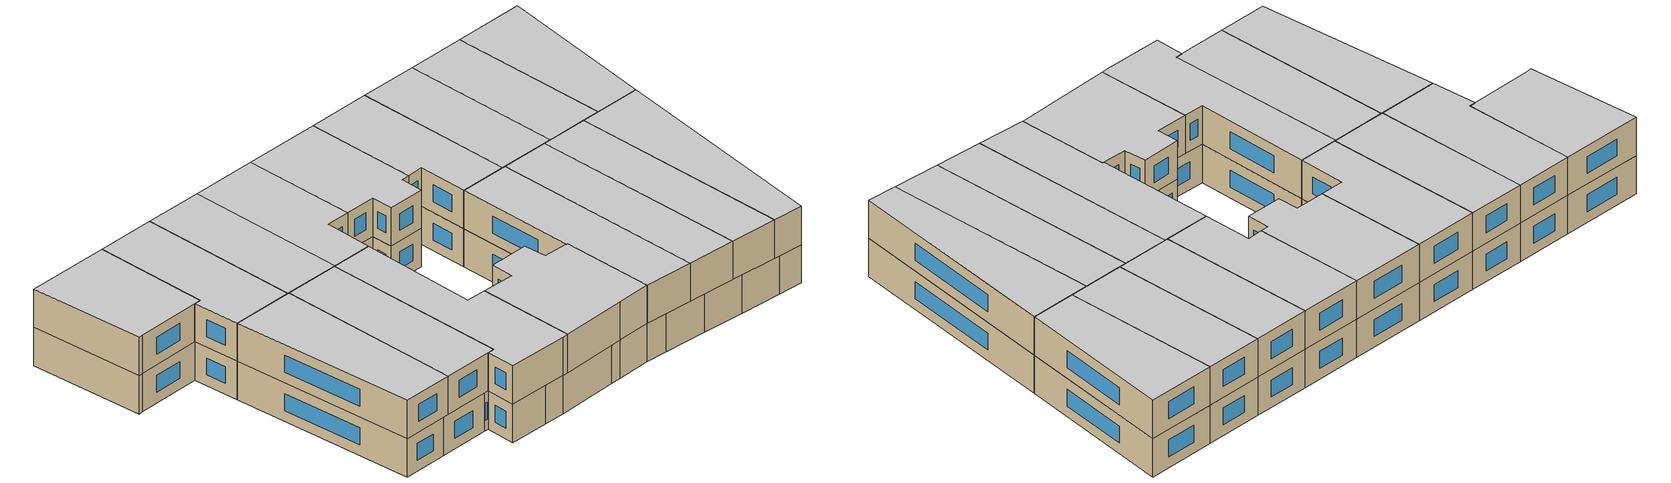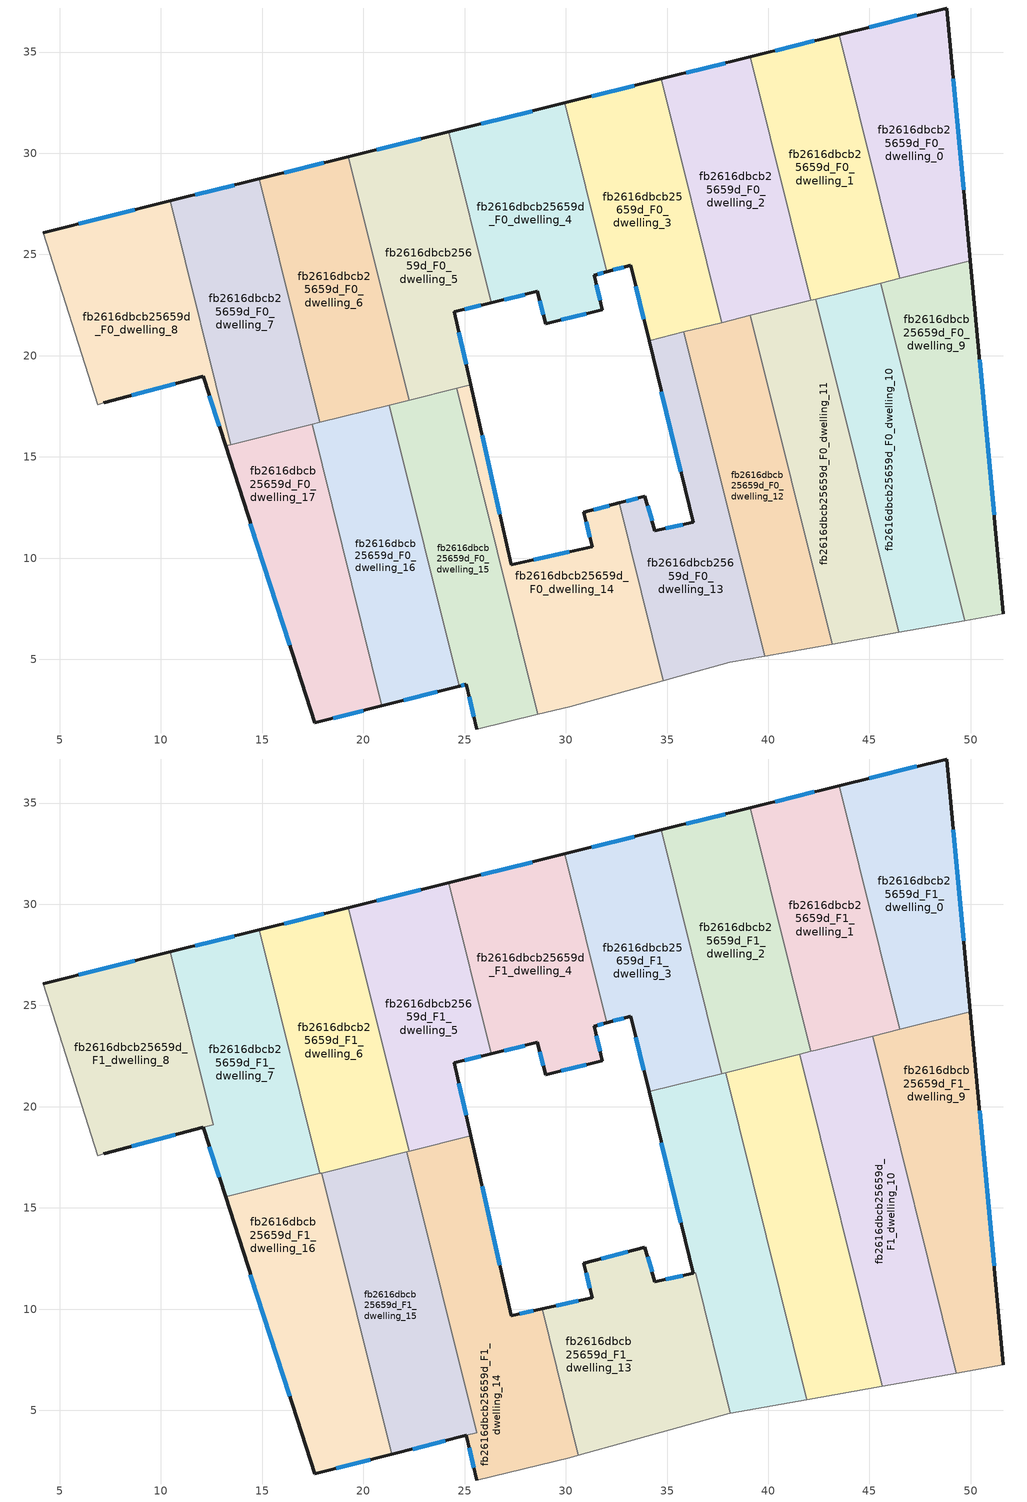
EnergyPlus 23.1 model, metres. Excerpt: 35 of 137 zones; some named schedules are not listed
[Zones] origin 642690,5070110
fb2616dbcb25659d_F0_dwelling_0
 floor ground (EU_floor_Construction): 48.82,37.18 49.98,24.69 46.5,23.82 43.51,35.86 z0
 wall outside (EU_wall_Construction): 49.98,24.69 48.82,37.18 43.51,35.86 z0:3
 wall to fb2616dbcb25659d_F0_dwelling_1 (EU_wall_Construction): 43.51,35.86 46.5,23.82 z0:3
 wall to fb2616dbcb25659d_F0_dwelling_9 (EU_wall_Construction): 46.5,23.82 49.98,24.69 z0:3
 window (EU_Window_Construction): 47.33,36.81 44.99,36.23 / 49.66,28.19 49.14,33.68 z0.84:2.16
fb2616dbcb25659d_F0_dwelling_1
 floor ground (EU_floor_Construction): 43.51,35.86 46.5,23.82 42.36,22.79 42.1,22.73 39.11,34.76 z0
 wall outside (EU_wall_Construction): 43.51,35.86 39.11,34.76 z0:3
 wall to fb2616dbcb25659d_F0_dwelling_2 (EU_wall_Construction): 39.11,34.76 42.1,22.73 z0:3
 wall to fb2616dbcb25659d_F0_dwelling_10 (EU_wall_Construction): 42.36,22.79 45.55,23.59 z0:3
 wall to fb2616dbcb25659d_F0_dwelling_11 (EU_wall_Construction): 42.1,22.73 42.36,22.79 z0:3
 wall to fb2616dbcb25659d_F0_dwelling_9 (EU_wall_Construction): 45.55,23.59 46.5,23.82 z0:3
 window (EU_Window_Construction): 42.27,35.55 40.34,35.07 z0.84:2.16
fb2616dbcb25659d_F0_dwelling_10
 floor ground (EU_floor_Construction): 45.55,23.59 49.69,6.92 46.45,6.34 42.36,22.79 z0
 wall to fb2616dbcb25659d_F0_dwelling_11 (EU_wall_Construction): 42.36,22.79 46.45,6.34 z0:3
 wall to fb2616dbcb25659d_F0_dwelling_9 (EU_wall_Construction): 49.69,6.92 45.55,23.59 z0:3
 wall adiabatic (EU_wall_Construction): 46.45,6.34 49.69,6.92 z0:3
fb2616dbcb25659d_F0_dwelling_11
 floor ground (EU_floor_Construction): 42.36,22.79 46.45,6.34 43.15,5.75 39.12,21.99 z0
 wall to fb2616dbcb25659d_F0_dwelling_12 (EU_wall_Construction): 39.12,21.99 43.15,5.75 z0:3
 wall adiabatic (EU_wall_Construction): 43.15,5.75 46.45,6.34 z0:3
 wall to fb2616dbcb25659d_F0_dwelling_2 (EU_wall_Construction): 42.1,22.73 39.12,21.99 z0:3
 ceiling adiabatic (EU_roof_Construction): 46.45,6.34 42.36,22.79 39.12,21.99 43.15,5.75 z3
fb2616dbcb25659d_F0_dwelling_12
 floor ground (EU_floor_Construction): 39.12,21.99 43.15,5.75 39.82,5.16 35.84,21.17 z0
 wall to fb2616dbcb25659d_F0_dwelling_13 (EU_wall_Construction): 35.84,21.17 39.82,5.16 z0:3
 wall adiabatic (EU_wall_Construction): 39.82,5.16 43.15,5.75 z0:3
 wall to fb2616dbcb25659d_F0_dwelling_3 (EU_wall_Construction): 37.7,21.64 35.84,21.17 z0:3
 wall to fb2616dbcb25659d_F0_dwelling_2 (EU_wall_Construction): 39.12,21.99 37.7,21.64 z0:3
fb2616dbcb25659d_F0_dwelling_13
 floor ground (EU_floor_Construction): 35.84,21.17 39.82,5.16 38.1,4.86 35.6,4.16 34.81,3.94 32.63,12.73 33.9,13.06 34.4,11.36 36.3,11.76 34.11,20.74 z0
 wall outside (EU_wall_Construction): 34.11,20.74 36.3,11.76 34.4,11.36 33.9,13.06 32.63,12.73 z0:3
 wall adiabatic (EU_wall_Construction): 34.81,3.94 35.6,4.16 38.1,4.86 39.82,5.16 z0:3
 wall to fb2616dbcb25659d_F0_dwelling_14 (EU_wall_Construction): 32.63,12.73 34.81,3.94 z0:3
 wall to fb2616dbcb25659d_F0_dwelling_3 (EU_wall_Construction): 35.84,21.17 34.11,20.74 z0:3
 window (EU_Window_Construction): 34.73,18.23 35.69,14.28 / 33.54,12.97 32.98,12.82 / 34.26,11.84 34.04,12.59 / 35.77,11.65 34.93,11.48 z0.84:2.16
fb2616dbcb25659d_F0_dwelling_14
 floor ground (EU_floor_Construction): 32.63,12.73 34.81,3.94 30.19,2.66 28.61,2.28 24.61,18.38 25.31,18.55 27.29,9.67 31.3,10.56 30.9,12.26 z0
 wall outside (EU_wall_Construction): 32.63,12.73 30.9,12.26 31.3,10.56 27.29,9.67 25.31,18.55 z0:3
 wall adiabatic (EU_wall_Construction): 28.61,2.28 30.19,2.66 34.81,3.94 z0:3
 wall to fb2616dbcb25659d_F0_dwelling_15 (EU_wall_Construction): 24.61,18.38 28.61,2.28 z0:3
 wall to fb2616dbcb25659d_F0_dwelling_5 (EU_wall_Construction): 25.31,18.55 24.61,18.38 z0:3
 window (EU_Window_Construction): 31.01,11.79 31.18,11.04 / 32.14,12.6 31.38,12.39 / 26.74,12.16 25.86,16.06 / 30.18,10.31 28.42,9.92 z0.84:2.16
fb2616dbcb25659d_F0_dwelling_15
 floor ground (EU_floor_Construction): 24.61,18.38 28.61,2.28 25.59,1.56 25.09,3.76 24.72,3.67 21.27,17.55 z0
 wall outside (EU_wall_Construction): 24.72,3.67 25.09,3.76 25.59,1.56 z0:3
 wall to fb2616dbcb25659d_F0_dwelling_16 (EU_wall_Construction): 21.27,17.55 24.72,3.67 z0:3
 wall adiabatic (EU_wall_Construction): 25.59,1.56 28.61,2.28 z0:3
 wall to fb2616dbcb25659d_F0_dwelling_6 (EU_wall_Construction): 22.25,17.8 21.27,17.55 z0:3
 wall to fb2616dbcb25659d_F0_dwelling_5 (EU_wall_Construction): 24.61,18.38 22.25,17.8 z0:3
 window (EU_Window_Construction): 25.23,3.14 25.45,2.18 / 24.83,3.69 24.99,3.73 z0.84:2.16
fb2616dbcb25659d_F0_dwelling_16
 floor ground (EU_floor_Construction): 21.27,17.55 24.72,3.67 20.92,2.71 17.46,16.61 z0
 wall outside (EU_wall_Construction): 20.92,2.71 24.72,3.67 z0:3
 wall to fb2616dbcb25659d_F0_dwelling_17 (EU_wall_Construction): 17.46,16.61 20.92,2.71 z0:3
 wall to fb2616dbcb25659d_F0_dwelling_7 (EU_wall_Construction): 17.85,16.7 17.46,16.61 z0:3
 wall to fb2616dbcb25659d_F0_dwelling_6 (EU_wall_Construction): 21.27,17.55 17.85,16.7 z0:3
 window (EU_Window_Construction): 21.98,2.97 23.66,3.4 z0.84:2.16
fb2616dbcb25659d_F0_dwelling_17
 floor ground (EU_floor_Construction): 17.46,16.61 20.92,2.71 17.58,1.86 13.19,15.54 z0
 wall outside (EU_wall_Construction): 13.19,15.54 17.58,1.86 20.92,2.71 z0:3
 wall to fb2616dbcb25659d_F0_dwelling_8 (EU_wall_Construction): 13.46,15.61 13.19,15.54 z0:3
 wall to fb2616dbcb25659d_F0_dwelling_7 (EU_wall_Construction): 17.46,16.61 13.46,15.61 z0:3
 window (EU_Window_Construction): 18.52,2.1 19.98,2.47 / 14.42,11.71 16.35,5.7 z0.84:2.16
fb2616dbcb25659d_F0_dwelling_2
 floor ground (EU_floor_Construction): 39.11,34.76 42.1,22.73 37.7,21.64 34.71,33.67 z0
 wall outside (EU_wall_Construction): 39.11,34.76 34.71,33.67 z0:3
 wall to fb2616dbcb25659d_F0_dwelling_3 (EU_wall_Construction): 34.71,33.67 37.7,21.64 z0:3
 window (EU_Window_Construction): 37.88,34.46 35.94,33.98 z0.84:2.16
fb2616dbcb25659d_F0_dwelling_3
 floor ground (EU_floor_Construction): 34.71,33.67 37.7,21.64 34.11,20.74 33.2,24.47 32.02,24.15 29.95,32.49 z0
 wall outside (EU_wall_Construction): 32.02,24.15 33.2,24.47 34.11,20.74 / 34.71,33.67 29.95,32.49 z0:3
 wall to fb2616dbcb25659d_F0_dwelling_4 (EU_wall_Construction): 29.95,32.49 32.02,24.15 z0:3
 window (EU_Window_Construction): 33.46,23.43 33.86,21.79 / 32.35,24.24 32.87,24.38 / 33.38,33.34 31.28,32.82 z0.84:2.16
fb2616dbcb25659d_F0_dwelling_4
 floor ground (EU_floor_Construction): 29.95,32.49 32.02,24.15 31.4,23.97 31.8,22.27 29,21.57 28.6,23.17 26.31,22.62 24.21,31.06 z0
 wall outside (EU_wall_Construction): 26.31,22.62 28.6,23.17 29,21.57 31.8,22.27 31.4,23.97 32.02,24.15 / 29.95,32.49 24.21,31.06 z0:3
 wall to fb2616dbcb25659d_F0_dwelling_5 (EU_wall_Construction): 24.21,31.06 26.31,22.62 z0:3
 window (EU_Window_Construction): 31.69,22.75 31.51,23.5 / 29.78,21.77 31.02,22.08 / 28.71,22.73 28.89,22.02 / 26.95,22.77 27.96,23.02 / 28.34,32.09 25.82,31.46 / 31.58,24.02 31.85,24.1 z0.84:2.16
fb2616dbcb25659d_F0_dwelling_5
 floor ground (EU_floor_Construction): 24.21,31.06 26.31,22.62 24.49,22.17 25.31,18.55 22.25,17.8 19.26,29.83 z0
 wall outside (EU_wall_Construction): 25.31,18.55 24.49,22.17 26.31,22.62 / 24.21,31.06 19.26,29.83 z0:3
 wall to fb2616dbcb25659d_F0_dwelling_6 (EU_wall_Construction): 19.26,29.83 22.25,17.8 z0:3
 window (EU_Window_Construction): 25.08,19.57 24.72,21.16 / 22.83,30.72 20.65,30.17 / 25,22.3 25.8,22.49 z0.84:2.16
fb2616dbcb25659d_F0_dwelling_6
 floor ground (EU_floor_Construction): 19.26,29.83 22.25,17.8 17.85,16.7 14.86,28.74 z0
 wall outside (EU_wall_Construction): 19.26,29.83 14.86,28.74 z0:3
 wall to fb2616dbcb25659d_F0_dwelling_7 (EU_wall_Construction): 14.86,28.74 17.85,16.7 z0:3
 window (EU_Window_Construction): 18.03,29.52 16.1,29.04 z0.84:2.16
fb2616dbcb25659d_F0_dwelling_7
 floor ground (EU_floor_Construction): 14.86,28.74 17.85,16.7 13.46,15.61 10.46,27.64 z0
 wall outside (EU_wall_Construction): 14.86,28.74 10.46,27.64 z0:3
 wall to fb2616dbcb25659d_F0_dwelling_8 (EU_wall_Construction): 10.46,27.64 13.46,15.61 z0:3
 window (EU_Window_Construction): 13.63,28.43 11.7,27.95 z0.84:2.16
fb2616dbcb25659d_F0_dwelling_8
 floor ground (EU_floor_Construction): 10.46,27.64 13.46,15.61 13.19,15.54 12.09,18.97 7.18,17.67 6.88,17.58 4.18,26.08 z0
 wall outside (EU_wall_Construction): 10.46,27.64 4.18,26.08 / 7.18,17.67 12.09,18.97 13.19,15.54 z0:3
 wall adiabatic (EU_wall_Construction): 4.18,26.08 6.88,17.58 7.18,17.67 z0:3
 window (EU_Window_Construction): 8.7,27.21 5.94,26.52 / 12.4,18.01 12.88,16.5 / 8.56,18.04 10.71,18.61 z0.84:2.16
fb2616dbcb25659d_F0_dwelling_9
 floor ground (EU_floor_Construction): 49.98,24.69 51.61,7.25 49.69,6.92 45.55,23.59 z0
 wall outside (EU_wall_Construction): 51.61,7.25 49.98,24.69 z0:3
 wall adiabatic (EU_wall_Construction): 49.69,6.92 51.61,7.25 z0:3
 window (EU_Window_Construction): 51.15,12.14 50.44,19.8 z0.84:2.16
fb2616dbcb25659d_F1_dwelling_0
 floor to fb2616dbcb25659d_F0_dwelling_0 (EU_floor_Construction): 48.82,37.18 49.98,24.69 46.5,23.82 43.51,35.86 z3
 wall outside (EU_wall_Construction): 49.98,24.69 48.82,37.18 43.51,35.86 z3:6
 wall to fb2616dbcb25659d_F1_dwelling_1 (EU_wall_Construction): 43.51,35.86 46.5,23.82 z3:6
 wall to fb2616dbcb25659d_F1_dwelling_9 (EU_wall_Construction): 46.5,23.82 49.98,24.69 z3:6
 window (EU_Window_Construction): 47.33,36.81 44.99,36.23 / 49.66,28.19 49.14,33.68 z3.84:5.16
 ceiling to fb2616dbcb25659d_F2_dwelling_0 (EU_floor_Construction): 49.98,24.69 48.82,37.18 43.51,35.86 46.5,23.82 z6
fb2616dbcb25659d_F1_dwelling_1
 floor to fb2616dbcb25659d_F0_dwelling_1 (EU_floor_Construction): 43.51,35.86 46.5,23.82 42.1,22.73 39.11,34.76 z3
 wall outside (EU_wall_Construction): 43.51,35.86 39.11,34.76 z3:6
 wall to fb2616dbcb25659d_F1_dwelling_2 (EU_wall_Construction): 39.11,34.76 42.1,22.73 z3:6
 wall to fb2616dbcb25659d_F1_dwelling_10 (EU_wall_Construction): 42.1,22.73 42.36,22.79 45.15,23.49 z3:6
 wall to fb2616dbcb25659d_F1_dwelling_9 (EU_wall_Construction): 45.15,23.49 46.5,23.82 z3:6
 window (EU_Window_Construction): 42.27,35.55 40.34,35.07 z3.84:5.16
 ceiling to fb2616dbcb25659d_F2_dwelling_1 (EU_floor_Construction): 46.5,23.82 43.51,35.86 39.11,34.76 42.1,22.73 z6
fb2616dbcb25659d_F1_dwelling_10
 floor to fb2616dbcb25659d_F0_dwelling_10 (EU_floor_Construction): 45.15,23.49 49.29,6.84 46.45,6.34 42.36,22.79 z3
 floor adiabatic (EU_floor_Construction): 42.36,22.79 46.45,6.34 45.63,6.19 41.55,22.59 z3
 wall to fb2616dbcb25659d_F1_dwelling_11 (EU_wall_Construction): 41.55,22.59 45.63,6.19 z3:6
 wall to fb2616dbcb25659d_F1_dwelling_9 (EU_wall_Construction): 49.29,6.84 45.15,23.49 z3:6
 wall adiabatic (EU_wall_Construction): 45.63,6.19 49.29,6.84 z3:6
 wall to fb2616dbcb25659d_F1_dwelling_2 (EU_wall_Construction): 42.1,22.73 41.55,22.59 z3:6
 ceiling to fb2616dbcb25659d_F2_dwelling_10 (EU_floor_Construction): 49.29,6.84 45.15,23.49 41.55,22.59 45.63,6.19 z6
fb2616dbcb25659d_F1_dwelling_11
 floor adiabatic (EU_floor_Construction): 41.55,22.59 45.63,6.19 43.15,5.75 39.12,21.99 z3
 floor to fb2616dbcb25659d_F0_dwelling_12 (EU_floor_Construction): 39.12,21.99 43.15,5.75 41.91,5.53 37.89,21.68 z3
 wall to fb2616dbcb25659d_F1_dwelling_12 (EU_wall_Construction): 37.89,21.68 41.91,5.53 z3:6
 wall adiabatic (EU_wall_Construction): 41.91,5.53 45.63,6.19 z3:6
 wall to fb2616dbcb25659d_F1_dwelling_2 (EU_wall_Construction): 41.55,22.59 37.89,21.68 z3:6
 ceiling to fb2616dbcb25659d_F2_dwelling_11 (EU_floor_Construction): 45.63,6.19 41.55,22.59 37.89,21.68 41.91,5.53 z6
fb2616dbcb25659d_F1_dwelling_12
 floor to fb2616dbcb25659d_F0_dwelling_12 (EU_floor_Construction): 37.89,21.68 41.91,5.53 39.82,5.16 35.84,21.17 z3
 floor to fb2616dbcb25659d_F0_dwelling_13 (EU_floor_Construction): 35.84,21.17 39.82,5.16 38.13,4.86 36.41,11.79 36.3,11.76 34.11,20.74 z3
 wall outside (EU_wall_Construction): 34.11,20.74 36.3,11.76 z3:6
 wall to fb2616dbcb25659d_F1_dwelling_13 (EU_wall_Construction): 36.3,11.76 36.41,11.79 / 36.41,11.78 38.13,4.86 z3:6
 wall adiabatic (EU_wall_Construction): 38.13,4.86 41.91,5.53 z3:6
 wall to fb2616dbcb25659d_F1_dwelling_3 (EU_wall_Construction): 37.7,21.64 34.18,20.76 34.11,20.74 z3:6
 wall to fb2616dbcb25659d_F1_dwelling_2 (EU_wall_Construction): 37.89,21.68 37.7,21.64 z3:6
 window (EU_Window_Construction): 34.73,18.23 35.69,14.28 z3.84:5.16
 ceiling to fb2616dbcb25659d_F2_dwelling_12 (EU_floor_Construction): 41.91,5.53 37.89,21.68 34.18,20.76 34.11,20.74 36.3,11.76 36.41,11.79 38.13,4.86 z6
fb2616dbcb25659d_F1_dwelling_13
 floor to fb2616dbcb25659d_F0_dwelling_13 (EU_floor_Construction): 36.41,11.79 38.13,4.86 38.1,4.86 35.6,4.16 34.81,3.94 32.63,12.73 33.9,13.06 34.4,11.36 36.3,11.76 z3
 floor to fb2616dbcb25659d_F0_dwelling_14 (EU_floor_Construction): 32.63,12.73 34.81,3.94 30.62,2.78 28.83,10.01 31.3,10.56 30.9,12.26 z3
 wall outside (EU_wall_Construction): 36.3,11.76 34.4,11.36 33.9,13.06 30.9,12.26 31.3,10.56 28.83,10.01 z3:6
 wall adiabatic (EU_wall_Construction): 30.62,2.78 35.6,4.16 38.1,4.86 38.13,4.86 z3:6
 wall to fb2616dbcb25659d_F1_dwelling_14 (EU_wall_Construction): 28.83,10.01 30.62,2.78 z3:6
 window (EU_Window_Construction): 30.6,10.41 29.52,10.16 / 31.01,11.79 31.18,11.04 / 33.06,12.84 31.74,12.49 / 34.26,11.84 34.04,12.59 / 35.76,11.65 34.93,11.47 z3.84:5.16
 ceiling to fb2616dbcb25659d_F2_dwelling_13 (EU_floor_Construction): 38.1,4.86 38.13,4.86 36.41,11.78 36.3,11.76 34.4,11.36 33.9,13.06 30.9,12.26 31.3,10.56 28.83,10.01 30.62,2.78 35.6,4.16 z6
fb2616dbcb25659d_F1_dwelling_14
 floor to fb2616dbcb25659d_F0_dwelling_14 (EU_floor_Construction): 25.31,18.55 27.29,9.67 28.83,10.01 30.62,2.78 30.19,2.66 28.61,2.28 24.61,18.38 z3
 floor to fb2616dbcb25659d_F0_dwelling_15 (EU_floor_Construction): 24.61,18.38 28.61,2.28 25.59,1.56 25.09,3.76 25.59,3.89 22.14,17.77 z3
 wall outside (EU_wall_Construction): 28.83,10.01 27.29,9.67 25.31,18.55 / 25.09,3.76 25.59,1.56 z3:6
 wall adiabatic (EU_wall_Construction): 25.59,1.56 30.19,2.66 30.62,2.78 z3:6
 wall to fb2616dbcb25659d_F1_dwelling_15 (EU_wall_Construction): 22.14,17.77 25.59,3.89 25.09,3.76 z3:6
 wall to fb2616dbcb25659d_F1_dwelling_5 (EU_wall_Construction): 25.31,18.55 22.25,17.8 z3:6
 wall to fb2616dbcb25659d_F1_dwelling_6 (EU_wall_Construction): 22.25,17.8 22.14,17.77 z3:6
 window (EU_Window_Construction): 26.74,12.16 25.86,16.06 / 28.4,9.91 27.72,9.76 / 25.23,3.14 25.45,2.18 z3.84:5.16
 ceiling to fb2616dbcb25659d_F2_dwelling_14 (EU_floor_Construction): 30.19,2.66 30.62,2.78 28.83,10.01 27.29,9.67 25.31,18.55 22.14,17.77 25.59,3.89 25.09,3.76 25.59,1.56 z6
fb2616dbcb25659d_F1_dwelling_15
 floor to fb2616dbcb25659d_F0_dwelling_15 (EU_floor_Construction): 22.14,17.77 25.59,3.89 25.09,3.76 24.72,3.67 21.27,17.55 z3
 floor to fb2616dbcb25659d_F0_dwelling_16 (EU_floor_Construction): 21.27,17.55 24.72,3.67 21.39,2.83 17.94,16.72 z3
 wall outside (EU_wall_Construction): 21.39,2.83 25.09,3.76 z3:6
 wall to fb2616dbcb25659d_F1_dwelling_16 (EU_wall_Construction): 17.94,16.72 21.39,2.83 z3:6
 wall to fb2616dbcb25659d_F1_dwelling_6 (EU_wall_Construction): 22.14,17.77 17.94,16.72 z3:6
 window (EU_Window_Construction): 22.43,3.09 24.05,3.5 z3.84:5.16
 ceiling to fb2616dbcb25659d_F2_dwelling_15 (EU_floor_Construction): 25.09,3.76 25.59,3.89 22.14,17.77 17.94,16.72 21.39,2.83 z6
fb2616dbcb25659d_F1_dwelling_16
 floor to fb2616dbcb25659d_F0_dwelling_16 (EU_floor_Construction): 17.94,16.72 21.39,2.83 20.92,2.71 17.46,16.61 z3
 floor to fb2616dbcb25659d_F0_dwelling_17 (EU_floor_Construction): 17.46,16.61 20.92,2.71 17.58,1.86 13.19,15.54 z3
 wall outside (EU_wall_Construction): 13.19,15.54 17.58,1.86 21.39,2.83 z3:6
 wall to fb2616dbcb25659d_F1_dwelling_7 (EU_wall_Construction): 17.85,16.7 13.19,15.54 z3:6
 wall to fb2616dbcb25659d_F1_dwelling_6 (EU_wall_Construction): 17.94,16.72 17.85,16.7 z3:6
 window (EU_Window_Construction): 18.65,2.13 20.33,2.56 / 14.42,11.71 16.35,5.7 z3.84:5.16
 ceiling to fb2616dbcb25659d_F2_dwelling_16 (EU_floor_Construction): 21.39,2.83 17.94,16.72 13.19,15.54 17.58,1.86 z6
fb2616dbcb25659d_F1_dwelling_2
 floor to fb2616dbcb25659d_F0_dwelling_2 (EU_floor_Construction): 39.11,34.76 42.1,22.73 37.7,21.64 34.71,33.67 z3
 wall outside (EU_wall_Construction): 39.11,34.76 34.71,33.67 z3:6
 wall to fb2616dbcb25659d_F1_dwelling_3 (EU_wall_Construction): 34.71,33.67 37.7,21.64 z3:6
 window (EU_Window_Construction): 37.88,34.46 35.94,33.98 z3.84:5.16
 ceiling to fb2616dbcb25659d_F2_dwelling_2 (EU_floor_Construction): 42.1,22.73 39.11,34.76 34.71,33.67 37.7,21.64 z6
fb2616dbcb25659d_F1_dwelling_3
 floor to fb2616dbcb25659d_F0_dwelling_3 (EU_floor_Construction): 34.71,33.67 37.7,21.64 34.11,20.74 33.2,24.47 32.02,24.15 29.95,32.49 z3
 wall outside (EU_wall_Construction): 32.02,24.15 33.2,24.47 34.11,20.74 / 34.71,33.67 29.95,32.49 z3:6
 wall to fb2616dbcb25659d_F1_dwelling_4 (EU_wall_Construction): 29.95,32.49 32.02,24.15 z3:6
 window (EU_Window_Construction): 33.46,23.43 33.86,21.79 / 32.35,24.24 32.87,24.38 / 33.38,33.34 31.28,32.82 z3.84:5.16
 ceiling to fb2616dbcb25659d_F2_dwelling_3 (EU_floor_Construction): 37.7,21.64 34.71,33.67 29.95,32.49 32.02,24.15 33.2,24.47 34.11,20.74 z6
fb2616dbcb25659d_F1_dwelling_4
 floor to fb2616dbcb25659d_F0_dwelling_4 (EU_floor_Construction): 29.95,32.49 32.02,24.15 31.4,23.97 31.8,22.27 29,21.57 28.6,23.17 26.31,22.62 24.21,31.06 z3
 wall outside (EU_wall_Construction): 26.31,22.62 28.6,23.17 29,21.57 31.8,22.27 31.4,23.97 32.02,24.15 / 29.95,32.49 24.21,31.06 z3:6
 wall to fb2616dbcb25659d_F1_dwelling_5 (EU_wall_Construction): 24.21,31.06 26.31,22.62 z3:6
 window (EU_Window_Construction): 31.69,22.75 31.51,23.5 / 29.78,21.77 31.02,22.08 / 28.71,22.73 28.89,22.02 / 26.95,22.77 27.96,23.02 / 28.34,32.09 25.82,31.46 / 31.58,24.02 31.85,24.1 z3.84:5.16
 ceiling to fb2616dbcb25659d_F2_dwelling_4 (EU_floor_Construction): 31.8,22.27 31.4,23.97 32.02,24.15 29.95,32.49 24.21,31.06 26.31,22.62 28.6,23.17 29,21.57 z6
fb2616dbcb25659d_F1_dwelling_5
 floor to fb2616dbcb25659d_F0_dwelling_5 (EU_floor_Construction): 24.21,31.06 26.31,22.62 24.49,22.17 25.31,18.55 22.25,17.8 19.26,29.83 z3
 wall outside (EU_wall_Construction): 25.31,18.55 24.49,22.17 26.31,22.62 / 24.21,31.06 19.26,29.83 z3:6
 wall to fb2616dbcb25659d_F1_dwelling_6 (EU_wall_Construction): 19.26,29.83 22.25,17.8 z3:6
 window (EU_Window_Construction): 25.08,19.57 24.72,21.16 / 22.83,30.72 20.65,30.17 / 25,22.3 25.8,22.49 z3.84:5.16
 ceiling to fb2616dbcb25659d_F2_dwelling_5 (EU_floor_Construction): 25.31,18.55 24.49,22.17 26.31,22.62 24.21,31.06 19.26,29.83 22.25,17.8 z6
fb2616dbcb25659d_F1_dwelling_6
 floor to fb2616dbcb25659d_F0_dwelling_6 (EU_floor_Construction): 19.26,29.83 22.25,17.8 17.85,16.7 14.86,28.74 z3
 wall outside (EU_wall_Construction): 19.26,29.83 14.86,28.74 z3:6
 wall to fb2616dbcb25659d_F1_dwelling_7 (EU_wall_Construction): 14.86,28.74 17.85,16.7 z3:6
 window (EU_Window_Construction): 18.03,29.52 16.1,29.04 z3.84:5.16
 ceiling to fb2616dbcb25659d_F2_dwelling_6 (EU_floor_Construction): 22.25,17.8 19.26,29.83 14.86,28.74 17.85,16.7 z6
fb2616dbcb25659d_F1_dwelling_7
 floor to fb2616dbcb25659d_F0_dwelling_7 (EU_floor_Construction): 14.86,28.74 17.85,16.7 13.46,15.61 10.46,27.64 z3
 floor to fb2616dbcb25659d_F0_dwelling_8 (EU_floor_Construction): 12.59,19.11 13.46,15.61 13.19,15.54 12.09,18.97 z3
 wall outside (EU_wall_Construction): 14.86,28.74 10.46,27.64 / 12.09,18.97 13.19,15.54 z3:6
 wall to fb2616dbcb25659d_F1_dwelling_8 (EU_wall_Construction): 10.46,27.64 12.59,19.11 12.09,18.97 z3:6
 window (EU_Window_Construction): 13.63,28.43 11.7,27.95 / 12.4,18.01 12.88,16.5 z3.84:5.16
 ceiling to fb2616dbcb25659d_F2_dwelling_7 (EU_floor_Construction): 17.85,16.7 14.86,28.74 10.46,27.64 12.59,19.11 12.09,18.97 13.19,15.54 z6
fb2616dbcb25659d_F1_dwelling_8
 floor to fb2616dbcb25659d_F0_dwelling_8 (EU_floor_Construction): 10.46,27.64 12.59,19.11 12.08,18.97 7.18,17.67 6.88,17.58 4.18,26.08 z3
 wall outside (EU_wall_Construction): 7.18,17.67 12.08,18.97 / 10.46,27.64 4.18,26.08 z3:6
 wall adiabatic (EU_wall_Construction): 4.18,26.08 6.88,17.58 7.18,17.67 z3:6
 window (EU_Window_Construction): 8.55,18.04 10.71,18.61 / 8.7,27.21 5.94,26.52 z3.84:5.16
 ceiling to fb2616dbcb25659d_F2_dwelling_8 (EU_floor_Construction): 12.08,18.97 12.59,19.11 10.46,27.64 4.18,26.08 6.88,17.58 7.18,17.67 z6
fb2616dbcb25659d_F1_dwelling_9
 floor to fb2616dbcb25659d_F0_dwelling_9 (EU_floor_Construction): 49.98,24.69 51.61,7.25 49.69,6.92 45.55,23.59 z3
 floor to fb2616dbcb25659d_F0_dwelling_10 (EU_floor_Construction): 45.55,23.59 49.69,6.92 49.29,6.84 45.15,23.49 z3
 wall outside (EU_wall_Construction): 51.61,7.25 49.98,24.69 z3:6
 wall adiabatic (EU_wall_Construction): 49.29,6.84 51.61,7.25 z3:6
 window (EU_Window_Construction): 51.15,12.14 50.44,19.8 z3.84:5.16
 ceiling to fb2616dbcb25659d_F2_dwelling_9 (EU_floor_Construction): 51.61,7.25 49.98,24.69 45.15,23.49 49.29,6.84 z6
[Building]
EU S2 Campaign: North Axis=0; Terrain=City; Solar Distribution=FullExterior
[Site:Location]
Lyon-Bron: Latitude=45.75; Longitude=5; Time Zone=1; Elevation=198
[SizingPeriod:WeatherFileDays]
AnnualSizingPeriod: Begin Month=1; Begin Day of Month=1; End Month=12; End Day of Month=31; Day of Week for Start Day=Monday; Use Weather File Daylight Saving Period=No; Use Weather File Rain and Snow Indicators=No
[MATERIAL]
EU_InternalMass_Material: Roughness=MediumRough; Thickness=0.1; Conductivity=1; Density=1800; Specific Heat=900; Thermal Absorptance=0.9; Solar Absorptance=0.7; Visible Absorptance=0.7
[MATERIAL:NOMASS] Roughness=MediumRough; Thermal Absorptance=0.9; Solar Absorptance=0.7; Visible Absorptance=0.7
Name | Thermal Resistance
EU_wall_NoMass | 0.776494
EU_roof_NoMass | 0.486893
EU_floor_NoMass | 0.421597
[WINDOWMATERIAL:SIMPLEGLAZINGSYSTEM]
EU_Window_SimpleGlazing: UFactor=4.24961; Solar Heat Gain Coefficient=0.83; Visible Transmittance=0.83
[CONSTRUCTION]
EU_wall_Construction: EU_wall_NoMass
EU_roof_Construction: EU_roof_NoMass
EU_floor_Construction: EU_floor_NoMass
EU_Window_Construction: EU_Window_SimpleGlazing
EU_InternalMass_Construction: EU_InternalMass_Material
[ZONE] Type=1; Multiplier=1; Ceiling Height=autocalculate; Floor Area=autocalculate; Part of Total Floor Area=Yes
Name | Volume
fb2616dbcb25659d_F0_dwelling_0; fb2616dbcb25659d_F1_dwelling_0 | 168.588
fb2616dbcb25659d_F0_dwelling_1; fb2616dbcb25659d_F0_dwelling_8 | 168.572
fb2616dbcb25659d_F1_dwelling_1; fb2616dbcb25659d_F0_dwelling_6; fb2616dbcb25659d_F1_dwelling_6 | 168.568
fb2616dbcb25659d_F0_dwelling_10 | 168.58
fb2616dbcb25659d_F1_dwelling_10 | 189.658
fb2616dbcb25659d_F0_dwelling_11 | 168.557
fb2616dbcb25659d_F1_dwelling_11 | 189.641
fb2616dbcb25659d_F0_dwelling_12; fb2616dbcb25659d_F0_dwelling_13 | 168.578
fb2616dbcb25659d_F1_dwelling_12 | 192.105
fb2616dbcb25659d_F1_dwelling_13 | 187.192
fb2616dbcb25659d_F0_dwelling_14 | 168.592
fb2616dbcb25659d_F1_dwelling_14 | 193.3125
fb2616dbcb25659d_F0_dwelling_15 | 168.562
fb2616dbcb25659d_F1_dwelling_15 | 185.991
fb2616dbcb25659d_F0_dwelling_16 | 168.565
fb2616dbcb25659d_F1_dwelling_16 | 189.625
fb2616dbcb25659d_F0_dwelling_17 | 168.585
fb2616dbcb25659d_F0_dwelling_2; fb2616dbcb25659d_F1_dwelling_2 | 168.584
fb2616dbcb25659d_F0_dwelling_3; fb2616dbcb25659d_F1_dwelling_3 | 168.589
fb2616dbcb25659d_F0_dwelling_4; fb2616dbcb25659d_F1_dwelling_4 | 168.567
fb2616dbcb25659d_F0_dwelling_5; fb2616dbcb25659d_F1_dwelling_5 | 168.576
fb2616dbcb25659d_F0_dwelling_7 | 168.604
fb2616dbcb25659d_F1_dwelling_7 | 172.893
fb2616dbcb25659d_F1_dwelling_8 | 164.282
fb2616dbcb25659d_F0_dwelling_9 | 168.595
fb2616dbcb25659d_F1_dwelling_9 | 189.647
[INTERNALMASS] Construction=EU_InternalMass_Construction
Name | Zone or ZoneList | Surface Area
fb2616dbcb25659d_F0_dwelling_0_EU_InternalMass | fb2616dbcb25659d_F0_dwelling_0 | 56.1962
fb2616dbcb25659d_F0_dwelling_1_EU_InternalMass | fb2616dbcb25659d_F0_dwelling_1 | 56.1901
fb2616dbcb25659d_F0_dwelling_2_EU_InternalMass | fb2616dbcb25659d_F0_dwelling_2 | 56.1947
fb2616dbcb25659d_F0_dwelling_3_EU_InternalMass | fb2616dbcb25659d_F0_dwelling_3 | 56.1967
fb2616dbcb25659d_F0_dwelling_4_EU_InternalMass | fb2616dbcb25659d_F0_dwelling_4 | 56.1887
fb2616dbcb25659d_F0_dwelling_5_EU_InternalMass | fb2616dbcb25659d_F0_dwelling_5 | 56.1917
fb2616dbcb25659d_F0_dwelling_6_EU_InternalMass | fb2616dbcb25659d_F0_dwelling_6 | 56.1892
fb2616dbcb25659d_F0_dwelling_7_EU_InternalMass | fb2616dbcb25659d_F0_dwelling_7 | 56.2013
fb2616dbcb25659d_F0_dwelling_8_EU_InternalMass | fb2616dbcb25659d_F0_dwelling_8 | 56.191
fb2616dbcb25659d_F0_dwelling_9_EU_InternalMass | fb2616dbcb25659d_F0_dwelling_9 | 56.1983
fb2616dbcb25659d_F0_dwelling_10_EU_InternalMass | fb2616dbcb25659d_F0_dwelling_10 | 56.1935
fb2616dbcb25659d_F0_dwelling_11_EU_InternalMass | fb2616dbcb25659d_F0_dwelling_11 | 56.1861
fb2616dbcb25659d_F0_dwelling_12_EU_InternalMass | fb2616dbcb25659d_F0_dwelling_12 | 56.1924
fb2616dbcb25659d_F0_dwelling_13_EU_InternalMass | fb2616dbcb25659d_F0_dwelling_13 | 56.1928
fb2616dbcb25659d_F0_dwelling_14_EU_InternalMass | fb2616dbcb25659d_F0_dwelling_14 | 56.1969
fb2616dbcb25659d_F0_dwelling_15_EU_InternalMass | fb2616dbcb25659d_F0_dwelling_15 | 56.187
fb2616dbcb25659d_F0_dwelling_16_EU_InternalMass | fb2616dbcb25659d_F0_dwelling_16 | 56.1884
fb2616dbcb25659d_F0_dwelling_17_EU_InternalMass | fb2616dbcb25659d_F0_dwelling_17 | 56.1951
fb2616dbcb25659d_F1_dwelling_0_EU_InternalMass | fb2616dbcb25659d_F1_dwelling_0 | 56.1962
fb2616dbcb25659d_F1_dwelling_1_EU_InternalMass | fb2616dbcb25659d_F1_dwelling_1 | 56.1892
fb2616dbcb25659d_F1_dwelling_2_EU_InternalMass | fb2616dbcb25659d_F1_dwelling_2 | 56.1947
fb2616dbcb25659d_F1_dwelling_3_EU_InternalMass | fb2616dbcb25659d_F1_dwelling_3 | 56.1967
fb2616dbcb25659d_F1_dwelling_4_EU_InternalMass | fb2616dbcb25659d_F1_dwelling_4 | 56.1887
fb2616dbcb25659d_F1_dwelling_5_EU_InternalMass | fb2616dbcb25659d_F1_dwelling_5 | 56.1917
fb2616dbcb25659d_F1_dwelling_6_EU_InternalMass | fb2616dbcb25659d_F1_dwelling_6 | 56.1892
fb2616dbcb25659d_F1_dwelling_7_EU_InternalMass | fb2616dbcb25659d_F1_dwelling_7 | 57.6308
fb2616dbcb25659d_F1_dwelling_8_EU_InternalMass | fb2616dbcb25659d_F1_dwelling_8 | 54.7612
fb2616dbcb25659d_F1_dwelling_9_EU_InternalMass | fb2616dbcb25659d_F1_dwelling_9 | 63.2157
fb2616dbcb25659d_F1_dwelling_10_EU_InternalMass | fb2616dbcb25659d_F1_dwelling_10 | 63.2193
fb2616dbcb25659d_F1_dwelling_11_EU_InternalMass | fb2616dbcb25659d_F1_dwelling_11 | 63.2136
fb2616dbcb25659d_F1_dwelling_12_EU_InternalMass | fb2616dbcb25659d_F1_dwelling_12 | 64.0352
fb2616dbcb25659d_F1_dwelling_13_EU_InternalMass | fb2616dbcb25659d_F1_dwelling_13 | 62.3997
fb2616dbcb25659d_F1_dwelling_14_EU_InternalMass | fb2616dbcb25659d_F1_dwelling_14 | 64.4362
fb2616dbcb25659d_F1_dwelling_15_EU_InternalMass | fb2616dbcb25659d_F1_dwelling_15 | 61.9987
fb2616dbcb25659d_F1_dwelling_16_EU_InternalMass | fb2616dbcb25659d_F1_dwelling_16 | 63.2087
[OTHEREQUIPMENT] Fuel Type=Electricity; Design Level Calculation Method=Watts/Area; Power per Zone Floor Area=1; Fraction Latent=0; Fraction Radiant=0; Fraction Lost=0; Carbon Dioxide Generation Rate=0; EndUse Subcategory=EU_Step8_InternalGains
Name | Zone or ZoneList or Space or SpaceList | Schedule
EU_Step8_InternalGain_fb2616dbcb25659d_F0_dwelling_0_f000 | fb2616dbcb25659d_F0_dwelling_0 | EU_Step8_GainSchedule_fb2616dbcb25659d_F0_dwelling_0_f000
EU_Step8_InternalGain_fb2616dbcb25659d_F0_dwelling_1_f000 | fb2616dbcb25659d_F0_dwelling_1 | EU_Step8_GainSchedule_fb2616dbcb25659d_F0_dwelling_1_f000
EU_Step8_InternalGain_fb2616dbcb25659d_F0_dwelling_2_f000 | fb2616dbcb25659d_F0_dwelling_2 | EU_Step8_GainSchedule_fb2616dbcb25659d_F0_dwelling_2_f000
EU_Step8_InternalGain_fb2616dbcb25659d_F0_dwelling_3_f000 | fb2616dbcb25659d_F0_dwelling_3 | EU_Step8_GainSchedule_fb2616dbcb25659d_F0_dwelling_3_f000
EU_Step8_InternalGain_fb2616dbcb25659d_F0_dwelling_4_f000 | fb2616dbcb25659d_F0_dwelling_4 | EU_Step8_GainSchedule_fb2616dbcb25659d_F0_dwelling_4_f000
EU_Step8_InternalGain_fb2616dbcb25659d_F0_dwelling_5_f000 | fb2616dbcb25659d_F0_dwelling_5 | EU_Step8_GainSchedule_fb2616dbcb25659d_F0_dwelling_5_f000
EU_Step8_InternalGain_fb2616dbcb25659d_F0_dwelling_6_f000 | fb2616dbcb25659d_F0_dwelling_6 | EU_Step8_GainSchedule_fb2616dbcb25659d_F0_dwelling_6_f000
EU_Step8_InternalGain_fb2616dbcb25659d_F0_dwelling_7_f000 | fb2616dbcb25659d_F0_dwelling_7 | EU_Step8_GainSchedule_fb2616dbcb25659d_F0_dwelling_7_f000
EU_Step8_InternalGain_fb2616dbcb25659d_F0_dwelling_8_f000 | fb2616dbcb25659d_F0_dwelling_8 | EU_Step8_GainSchedule_fb2616dbcb25659d_F0_dwelling_8_f000
EU_Step8_InternalGain_fb2616dbcb25659d_F0_dwelling_9_f000 | fb2616dbcb25659d_F0_dwelling_9 | EU_Step8_GainSchedule_fb2616dbcb25659d_F0_dwelling_9_f000
EU_Step8_InternalGain_fb2616dbcb25659d_F0_dwelling_10_f000 | fb2616dbcb25659d_F0_dwelling_10 | EU_Step8_GainSchedule_fb2616dbcb25659d_F0_dwelling_10_f000
EU_Step8_InternalGain_fb2616dbcb25659d_F0_dwelling_11_f000 | fb2616dbcb25659d_F0_dwelling_11 | EU_Step8_GainSchedule_fb2616dbcb25659d_F0_dwelling_11_f000
EU_Step8_InternalGain_fb2616dbcb25659d_F0_dwelling_12_f000 | fb2616dbcb25659d_F0_dwelling_12 | EU_Step8_GainSchedule_fb2616dbcb25659d_F0_dwelling_12_f000
EU_Step8_InternalGain_fb2616dbcb25659d_F0_dwelling_13_f000 | fb2616dbcb25659d_F0_dwelling_13 | EU_Step8_GainSchedule_fb2616dbcb25659d_F0_dwelling_13_f000
EU_Step8_InternalGain_fb2616dbcb25659d_F0_dwelling_14_f000 | fb2616dbcb25659d_F0_dwelling_14 | EU_Step8_GainSchedule_fb2616dbcb25659d_F0_dwelling_14_f000
EU_Step8_InternalGain_fb2616dbcb25659d_F0_dwelling_15_f000 | fb2616dbcb25659d_F0_dwelling_15 | EU_Step8_GainSchedule_fb2616dbcb25659d_F0_dwelling_15_f000
EU_Step8_InternalGain_fb2616dbcb25659d_F0_dwelling_16_f000 | fb2616dbcb25659d_F0_dwelling_16 | EU_Step8_GainSchedule_fb2616dbcb25659d_F0_dwelling_16_f000
EU_Step8_InternalGain_fb2616dbcb25659d_F0_dwelling_17_f000 | fb2616dbcb25659d_F0_dwelling_17 | EU_Step8_GainSchedule_fb2616dbcb25659d_F0_dwelling_17_f000
EU_Step8_InternalGain_fb2616dbcb25659d_F1_dwelling_0_f000 | fb2616dbcb25659d_F1_dwelling_0 | EU_Step8_GainSchedule_fb2616dbcb25659d_F1_dwelling_0_f000
EU_Step8_InternalGain_fb2616dbcb25659d_F1_dwelling_1_f000 | fb2616dbcb25659d_F1_dwelling_1 | EU_Step8_GainSchedule_fb2616dbcb25659d_F1_dwelling_1_f000
EU_Step8_InternalGain_fb2616dbcb25659d_F1_dwelling_2_f000 | fb2616dbcb25659d_F1_dwelling_2 | EU_Step8_GainSchedule_fb2616dbcb25659d_F1_dwelling_2_f000
EU_Step8_InternalGain_fb2616dbcb25659d_F1_dwelling_3_f000 | fb2616dbcb25659d_F1_dwelling_3 | EU_Step8_GainSchedule_fb2616dbcb25659d_F1_dwelling_3_f000
EU_Step8_InternalGain_fb2616dbcb25659d_F1_dwelling_4_f000 | fb2616dbcb25659d_F1_dwelling_4 | EU_Step8_GainSchedule_fb2616dbcb25659d_F1_dwelling_4_f000
EU_Step8_InternalGain_fb2616dbcb25659d_F1_dwelling_5_f000 | fb2616dbcb25659d_F1_dwelling_5 | EU_Step8_GainSchedule_fb2616dbcb25659d_F1_dwelling_5_f000
EU_Step8_InternalGain_fb2616dbcb25659d_F1_dwelling_6_f000 | fb2616dbcb25659d_F1_dwelling_6 | EU_Step8_GainSchedule_fb2616dbcb25659d_F1_dwelling_6_f000
EU_Step8_InternalGain_fb2616dbcb25659d_F1_dwelling_7_f000 | fb2616dbcb25659d_F1_dwelling_7 | EU_Step8_GainSchedule_fb2616dbcb25659d_F1_dwelling_7_f000
EU_Step8_InternalGain_fb2616dbcb25659d_F1_dwelling_8_f000 | fb2616dbcb25659d_F1_dwelling_8 | EU_Step8_GainSchedule_fb2616dbcb25659d_F1_dwelling_8_f000
EU_Step8_InternalGain_fb2616dbcb25659d_F1_dwelling_9_f000 | fb2616dbcb25659d_F1_dwelling_9 | EU_Step8_GainSchedule_fb2616dbcb25659d_F1_dwelling_9_f000
EU_Step8_InternalGain_fb2616dbcb25659d_F1_dwelling_10_f000 | fb2616dbcb25659d_F1_dwelling_10 | EU_Step8_GainSchedule_fb2616dbcb25659d_F1_dwelling_10_f000
EU_Step8_InternalGain_fb2616dbcb25659d_F1_dwelling_11_f000 | fb2616dbcb25659d_F1_dwelling_11 | EU_Step8_GainSchedule_fb2616dbcb25659d_F1_dwelling_11_f000
EU_Step8_InternalGain_fb2616dbcb25659d_F1_dwelling_12_f000 | fb2616dbcb25659d_F1_dwelling_12 | EU_Step8_GainSchedule_fb2616dbcb25659d_F1_dwelling_12_f000
EU_Step8_InternalGain_fb2616dbcb25659d_F1_dwelling_13_f000 | fb2616dbcb25659d_F1_dwelling_13 | EU_Step8_GainSchedule_fb2616dbcb25659d_F1_dwelling_13_f000
EU_Step8_InternalGain_fb2616dbcb25659d_F1_dwelling_14_f000 | fb2616dbcb25659d_F1_dwelling_14 | EU_Step8_GainSchedule_fb2616dbcb25659d_F1_dwelling_14_f000
EU_Step8_InternalGain_fb2616dbcb25659d_F1_dwelling_15_f000 | fb2616dbcb25659d_F1_dwelling_15 | EU_Step8_GainSchedule_fb2616dbcb25659d_F1_dwelling_15_f000
EU_Step8_InternalGain_fb2616dbcb25659d_F1_dwelling_16_f000 | fb2616dbcb25659d_F1_dwelling_16 | EU_Step8_GainSchedule_fb2616dbcb25659d_F1_dwelling_16_f000
[ZONEVENTILATION:DESIGNFLOWRATE] Schedule=EU_AlwaysOn; Design Flow Rate Calculation Method=AirChanges/Hour; Air Changes per Hour=0.693814; Ventilation Type=Natural; Fan Pressure Rise=0; Fan Total Efficiency=1; Constant Term Coefficient=1; Temperature Term Coefficient=0; Velocity Term Coefficient=0; Velocity Squared Term Coefficient=0; Minimum Indoor Temperature=-100; Maximum Indoor Temperature=100; Delta Temperature=-100; Minimum Outdoor Temperature=-100; Maximum Outdoor Temperature=100; Maximum Wind Speed=40
Name | Zone or ZoneList or Space or SpaceList
EU_ConstantAir_fb2616dbcb25659d_F0_dwelling_0 | fb2616dbcb25659d_F0_dwelling_0
EU_ConstantAir_fb2616dbcb25659d_F0_dwelling_1 | fb2616dbcb25659d_F0_dwelling_1
EU_ConstantAir_fb2616dbcb25659d_F0_dwelling_2 | fb2616dbcb25659d_F0_dwelling_2
EU_ConstantAir_fb2616dbcb25659d_F0_dwelling_3 | fb2616dbcb25659d_F0_dwelling_3
EU_ConstantAir_fb2616dbcb25659d_F0_dwelling_4 | fb2616dbcb25659d_F0_dwelling_4
EU_ConstantAir_fb2616dbcb25659d_F0_dwelling_5 | fb2616dbcb25659d_F0_dwelling_5
EU_ConstantAir_fb2616dbcb25659d_F0_dwelling_6 | fb2616dbcb25659d_F0_dwelling_6
EU_ConstantAir_fb2616dbcb25659d_F0_dwelling_7 | fb2616dbcb25659d_F0_dwelling_7
EU_ConstantAir_fb2616dbcb25659d_F0_dwelling_8 | fb2616dbcb25659d_F0_dwelling_8
EU_ConstantAir_fb2616dbcb25659d_F0_dwelling_9 | fb2616dbcb25659d_F0_dwelling_9
EU_ConstantAir_fb2616dbcb25659d_F0_dwelling_10 | fb2616dbcb25659d_F0_dwelling_10
EU_ConstantAir_fb2616dbcb25659d_F0_dwelling_11 | fb2616dbcb25659d_F0_dwelling_11
EU_ConstantAir_fb2616dbcb25659d_F0_dwelling_12 | fb2616dbcb25659d_F0_dwelling_12
EU_ConstantAir_fb2616dbcb25659d_F0_dwelling_13 | fb2616dbcb25659d_F0_dwelling_13
EU_ConstantAir_fb2616dbcb25659d_F0_dwelling_14 | fb2616dbcb25659d_F0_dwelling_14
EU_ConstantAir_fb2616dbcb25659d_F0_dwelling_15 | fb2616dbcb25659d_F0_dwelling_15
EU_ConstantAir_fb2616dbcb25659d_F0_dwelling_16 | fb2616dbcb25659d_F0_dwelling_16
EU_ConstantAir_fb2616dbcb25659d_F0_dwelling_17 | fb2616dbcb25659d_F0_dwelling_17
EU_ConstantAir_fb2616dbcb25659d_F1_dwelling_0 | fb2616dbcb25659d_F1_dwelling_0
EU_ConstantAir_fb2616dbcb25659d_F1_dwelling_1 | fb2616dbcb25659d_F1_dwelling_1
EU_ConstantAir_fb2616dbcb25659d_F1_dwelling_2 | fb2616dbcb25659d_F1_dwelling_2
EU_ConstantAir_fb2616dbcb25659d_F1_dwelling_3 | fb2616dbcb25659d_F1_dwelling_3
EU_ConstantAir_fb2616dbcb25659d_F1_dwelling_4 | fb2616dbcb25659d_F1_dwelling_4
EU_ConstantAir_fb2616dbcb25659d_F1_dwelling_5 | fb2616dbcb25659d_F1_dwelling_5
EU_ConstantAir_fb2616dbcb25659d_F1_dwelling_6 | fb2616dbcb25659d_F1_dwelling_6
EU_ConstantAir_fb2616dbcb25659d_F1_dwelling_7 | fb2616dbcb25659d_F1_dwelling_7
EU_ConstantAir_fb2616dbcb25659d_F1_dwelling_8 | fb2616dbcb25659d_F1_dwelling_8
EU_ConstantAir_fb2616dbcb25659d_F1_dwelling_9 | fb2616dbcb25659d_F1_dwelling_9
EU_ConstantAir_fb2616dbcb25659d_F1_dwelling_10 | fb2616dbcb25659d_F1_dwelling_10
EU_ConstantAir_fb2616dbcb25659d_F1_dwelling_11 | fb2616dbcb25659d_F1_dwelling_11
EU_ConstantAir_fb2616dbcb25659d_F1_dwelling_12 | fb2616dbcb25659d_F1_dwelling_12
EU_ConstantAir_fb2616dbcb25659d_F1_dwelling_13 | fb2616dbcb25659d_F1_dwelling_13
EU_ConstantAir_fb2616dbcb25659d_F1_dwelling_14 | fb2616dbcb25659d_F1_dwelling_14
EU_ConstantAir_fb2616dbcb25659d_F1_dwelling_15 | fb2616dbcb25659d_F1_dwelling_15
EU_ConstantAir_fb2616dbcb25659d_F1_dwelling_16 | fb2616dbcb25659d_F1_dwelling_16
[HVACTEMPLATE:ZONE:IDEALLOADSAIRSYSTEM] System Availability Schedule=EU_AlwaysOn; Maximum Heating Supply Air Temperature=50; Minimum Cooling Supply Air Temperature=13; Maximum Heating Supply Air Humidity Ratio=0.0156; Minimum Cooling Supply Air Humidity Ratio=0.0077; Heating Limit=NoLimit; Cooling Limit=NoLimit; Heating Availability Schedule=EU_AlwaysOn; Cooling Availability Schedule=EU_CoolingOff; Dehumidification Control Type=ConstantSensibleHeatRatio; Cooling Sensible Heat Ratio=0.7; Dehumidification Setpoint=60; Humidification Control Type=None; Humidification Setpoint=30; Outdoor Air Method=None; Outdoor Air Flow Rate per Person=0.00944; Outdoor Air Flow Rate per Zone Floor Area=0; Outdoor Air Flow Rate per Zone=0; Demand Controlled Ventilation Type=None; Outdoor Air Economizer Type=NoEconomizer; Heat Recovery Type=None; Sensible Heat Recovery Effectiveness=0.7; Latent Heat Recovery Effectiveness=0.65
Name | Template Thermostat
fb2616dbcb25659d_F0_dwelling_0 | EU_HeatOnly_fb2616dbcb25659d_F0_dwelling_0
fb2616dbcb25659d_F0_dwelling_1 | EU_HeatOnly_fb2616dbcb25659d_F0_dwelling_1
fb2616dbcb25659d_F0_dwelling_2 | EU_HeatOnly_fb2616dbcb25659d_F0_dwelling_2
fb2616dbcb25659d_F0_dwelling_3 | EU_HeatOnly_fb2616dbcb25659d_F0_dwelling_3
fb2616dbcb25659d_F0_dwelling_4 | EU_HeatOnly_fb2616dbcb25659d_F0_dwelling_4
fb2616dbcb25659d_F0_dwelling_5 | EU_HeatOnly_fb2616dbcb25659d_F0_dwelling_5
fb2616dbcb25659d_F0_dwelling_6 | EU_HeatOnly_fb2616dbcb25659d_F0_dwelling_6
fb2616dbcb25659d_F0_dwelling_7 | EU_HeatOnly_fb2616dbcb25659d_F0_dwelling_7
fb2616dbcb25659d_F0_dwelling_8 | EU_HeatOnly_fb2616dbcb25659d_F0_dwelling_8
fb2616dbcb25659d_F0_dwelling_9 | EU_HeatOnly_fb2616dbcb25659d_F0_dwelling_9
fb2616dbcb25659d_F0_dwelling_10 | EU_HeatOnly_fb2616dbcb25659d_F0_dwelling_10
fb2616dbcb25659d_F0_dwelling_11 | EU_HeatOnly_fb2616dbcb25659d_F0_dwelling_11
fb2616dbcb25659d_F0_dwelling_12 | EU_HeatOnly_fb2616dbcb25659d_F0_dwelling_12
fb2616dbcb25659d_F0_dwelling_13 | EU_HeatOnly_fb2616dbcb25659d_F0_dwelling_13
fb2616dbcb25659d_F0_dwelling_14 | EU_HeatOnly_fb2616dbcb25659d_F0_dwelling_14
fb2616dbcb25659d_F0_dwelling_15 | EU_HeatOnly_fb2616dbcb25659d_F0_dwelling_15
fb2616dbcb25659d_F0_dwelling_16 | EU_HeatOnly_fb2616dbcb25659d_F0_dwelling_16
fb2616dbcb25659d_F0_dwelling_17 | EU_HeatOnly_fb2616dbcb25659d_F0_dwelling_17
fb2616dbcb25659d_F1_dwelling_0 | EU_HeatOnly_fb2616dbcb25659d_F1_dwelling_0
fb2616dbcb25659d_F1_dwelling_1 | EU_HeatOnly_fb2616dbcb25659d_F1_dwelling_1
fb2616dbcb25659d_F1_dwelling_2 | EU_HeatOnly_fb2616dbcb25659d_F1_dwelling_2
fb2616dbcb25659d_F1_dwelling_3 | EU_HeatOnly_fb2616dbcb25659d_F1_dwelling_3
fb2616dbcb25659d_F1_dwelling_4 | EU_HeatOnly_fb2616dbcb25659d_F1_dwelling_4
fb2616dbcb25659d_F1_dwelling_5 | EU_HeatOnly_fb2616dbcb25659d_F1_dwelling_5
fb2616dbcb25659d_F1_dwelling_6 | EU_HeatOnly_fb2616dbcb25659d_F1_dwelling_6
fb2616dbcb25659d_F1_dwelling_7 | EU_HeatOnly_fb2616dbcb25659d_F1_dwelling_7
fb2616dbcb25659d_F1_dwelling_8 | EU_HeatOnly_fb2616dbcb25659d_F1_dwelling_8
fb2616dbcb25659d_F1_dwelling_9 | EU_HeatOnly_fb2616dbcb25659d_F1_dwelling_9
fb2616dbcb25659d_F1_dwelling_10 | EU_HeatOnly_fb2616dbcb25659d_F1_dwelling_10
fb2616dbcb25659d_F1_dwelling_11 | EU_HeatOnly_fb2616dbcb25659d_F1_dwelling_11
fb2616dbcb25659d_F1_dwelling_12 | EU_HeatOnly_fb2616dbcb25659d_F1_dwelling_12
fb2616dbcb25659d_F1_dwelling_13 | EU_HeatOnly_fb2616dbcb25659d_F1_dwelling_13
fb2616dbcb25659d_F1_dwelling_14 | EU_HeatOnly_fb2616dbcb25659d_F1_dwelling_14
fb2616dbcb25659d_F1_dwelling_15 | EU_HeatOnly_fb2616dbcb25659d_F1_dwelling_15
fb2616dbcb25659d_F1_dwelling_16 | EU_HeatOnly_fb2616dbcb25659d_F1_dwelling_16
[SIZING:ZONE] Zone Cooling Design Supply Air Temperature Input Method=SupplyAirTemperature; Zone Cooling Design Supply Air Temperature=13; Zone Heating Design Supply Air Temperature Input Method=SupplyAirTemperature; Zone Heating Design Supply Air Temperature=50; Zone Cooling Design Supply Air Humidity Ratio=0.008; Zone Heating Design Supply Air Humidity Ratio=0.008; Cooling Design Air Flow Method=DesignDay; Cooling Design Air Flow Rate=0; Cooling Minimum Air Flow per Zone Floor Area=0.000762; Cooling Minimum Air Flow=0; Cooling Minimum Air Flow Fraction=0.2; Heating Design Air Flow Method=DesignDay; Heating Design Air Flow Rate=0; Heating Maximum Air Flow per Zone Floor Area=0.002032; Heating Maximum Air Flow=0.141576; Heating Maximum Air Flow Fraction=0.3; Account for Dedicated Outdoor Air System=No; Dedicated Outdoor Air System Control Strategy=NeutralSupplyAir; Dedicated Outdoor Air Low Setpoint Temperature for Design=autosize; Dedicated Outdoor Air High Setpoint Temperature for Design=autosize; Zone Load Sizing Method=Sensible Load Only No Latent Load; Zone Latent Cooling Design Supply Air Humidity Ratio Input Method=HumidityRatioDifference; Zone Cooling Design Supply Air Humidity Ratio Difference=0.005; Zone Latent Heating Design Supply Air Humidity Ratio Input Method=HumidityRatioDifference; Zone Humidification Design Supply Air Humidity Ratio Difference=0.005
fb2616dbcb25659d_F0_dwelling_0; fb2616dbcb25659d_F0_dwelling_1; fb2616dbcb25659d_F0_dwelling_2; fb2616dbcb25659d_F0_dwelling_3; fb2616dbcb25659d_F0_dwelling_4; fb2616dbcb25659d_F0_dwelling_5; fb2616dbcb25659d_F0_dwelling_6; fb2616dbcb25659d_F0_dwelling_7; fb2616dbcb25659d_F0_dwelling_8; fb2616dbcb25659d_F0_dwelling_9; fb2616dbcb25659d_F0_dwelling_10; fb2616dbcb25659d_F0_dwelling_11; fb2616dbcb25659d_F0_dwelling_12; fb2616dbcb25659d_F0_dwelling_13; fb2616dbcb25659d_F0_dwelling_14; fb2616dbcb25659d_F0_dwelling_15; fb2616dbcb25659d_F0_dwelling_16; fb2616dbcb25659d_F0_dwelling_17; fb2616dbcb25659d_F1_dwelling_0; fb2616dbcb25659d_F1_dwelling_1; fb2616dbcb25659d_F1_dwelling_2; fb2616dbcb25659d_F1_dwelling_3; fb2616dbcb25659d_F1_dwelling_4; fb2616dbcb25659d_F1_dwelling_5; fb2616dbcb25659d_F1_dwelling_6; fb2616dbcb25659d_F1_dwelling_7; fb2616dbcb25659d_F1_dwelling_8; fb2616dbcb25659d_F1_dwelling_9; fb2616dbcb25659d_F1_dwelling_10; fb2616dbcb25659d_F1_dwelling_11; fb2616dbcb25659d_F1_dwelling_12; fb2616dbcb25659d_F1_dwelling_13; fb2616dbcb25659d_F1_dwelling_14; fb2616dbcb25659d_F1_dwelling_15; fb2616dbcb25659d_F1_dwelling_16
[SCHEDULE:FILE] Column Number=1; Rows to Skip at Top=0; Number of Hours of Data=8760; Column Separator=Comma; Interpolate to Timestep=No; Minutes per Item=60; Adjust Schedule for Daylight Savings=Yes
Name | File
EU_Step8_GainSchedule_fb2616dbcb25659d_F0_dwelling_0_f000 | ../../schedules/fb2616dbcb25659d/fb2616dbcb25659d_F0_dwelling_0_f000_gain.csv
EU_Step8_GainSchedule_fb2616dbcb25659d_F0_dwelling_1_f000 | ../../schedules/fb2616dbcb25659d/fb2616dbcb25659d_F0_dwelling_1_f000_gain.csv
EU_Step8_GainSchedule_fb2616dbcb25659d_F0_dwelling_2_f000 | ../../schedules/fb2616dbcb25659d/fb2616dbcb25659d_F0_dwelling_2_f000_gain.csv
EU_Step8_GainSchedule_fb2616dbcb25659d_F0_dwelling_3_f000 | ../../schedules/fb2616dbcb25659d/fb2616dbcb25659d_F0_dwelling_3_f000_gain.csv
EU_Step8_GainSchedule_fb2616dbcb25659d_F0_dwelling_4_f000 | ../../schedules/fb2616dbcb25659d/fb2616dbcb25659d_F0_dwelling_4_f000_gain.csv
EU_Step8_GainSchedule_fb2616dbcb25659d_F0_dwelling_5_f000 | ../../schedules/fb2616dbcb25659d/fb2616dbcb25659d_F0_dwelling_5_f000_gain.csv
EU_Step8_GainSchedule_fb2616dbcb25659d_F0_dwelling_6_f000 | ../../schedules/fb2616dbcb25659d/fb2616dbcb25659d_F0_dwelling_6_f000_gain.csv
EU_Step8_GainSchedule_fb2616dbcb25659d_F0_dwelling_7_f000 | ../../schedules/fb2616dbcb25659d/fb2616dbcb25659d_F0_dwelling_7_f000_gain.csv
EU_Step8_GainSchedule_fb2616dbcb25659d_F0_dwelling_8_f000 | ../../schedules/fb2616dbcb25659d/fb2616dbcb25659d_F0_dwelling_8_f000_gain.csv
EU_Step8_GainSchedule_fb2616dbcb25659d_F0_dwelling_9_f000 | ../../schedules/fb2616dbcb25659d/fb2616dbcb25659d_F0_dwelling_9_f000_gain.csv
EU_Step8_GainSchedule_fb2616dbcb25659d_F0_dwelling_10_f000 | ../../schedules/fb2616dbcb25659d/fb2616dbcb25659d_F0_dwelling_10_f000_gain.csv
EU_Step8_GainSchedule_fb2616dbcb25659d_F0_dwelling_11_f000 | ../../schedules/fb2616dbcb25659d/fb2616dbcb25659d_F0_dwelling_11_f000_gain.csv
EU_Step8_GainSchedule_fb2616dbcb25659d_F0_dwelling_12_f000 | ../../schedules/fb2616dbcb25659d/fb2616dbcb25659d_F0_dwelling_12_f000_gain.csv
EU_Step8_GainSchedule_fb2616dbcb25659d_F0_dwelling_13_f000 | ../../schedules/fb2616dbcb25659d/fb2616dbcb25659d_F0_dwelling_13_f000_gain.csv
EU_Step8_GainSchedule_fb2616dbcb25659d_F0_dwelling_14_f000 | ../../schedules/fb2616dbcb25659d/fb2616dbcb25659d_F0_dwelling_14_f000_gain.csv
EU_Step8_GainSchedule_fb2616dbcb25659d_F0_dwelling_15_f000 | ../../schedules/fb2616dbcb25659d/fb2616dbcb25659d_F0_dwelling_15_f000_gain.csv
EU_Step8_GainSchedule_fb2616dbcb25659d_F0_dwelling_16_f000 | ../../schedules/fb2616dbcb25659d/fb2616dbcb25659d_F0_dwelling_16_f000_gain.csv
EU_Step8_GainSchedule_fb2616dbcb25659d_F0_dwelling_17_f000 | ../../schedules/fb2616dbcb25659d/fb2616dbcb25659d_F0_dwelling_17_f000_gain.csv
EU_Step8_GainSchedule_fb2616dbcb25659d_F1_dwelling_0_f000 | ../../schedules/fb2616dbcb25659d/fb2616dbcb25659d_F1_dwelling_0_f000_gain.csv
